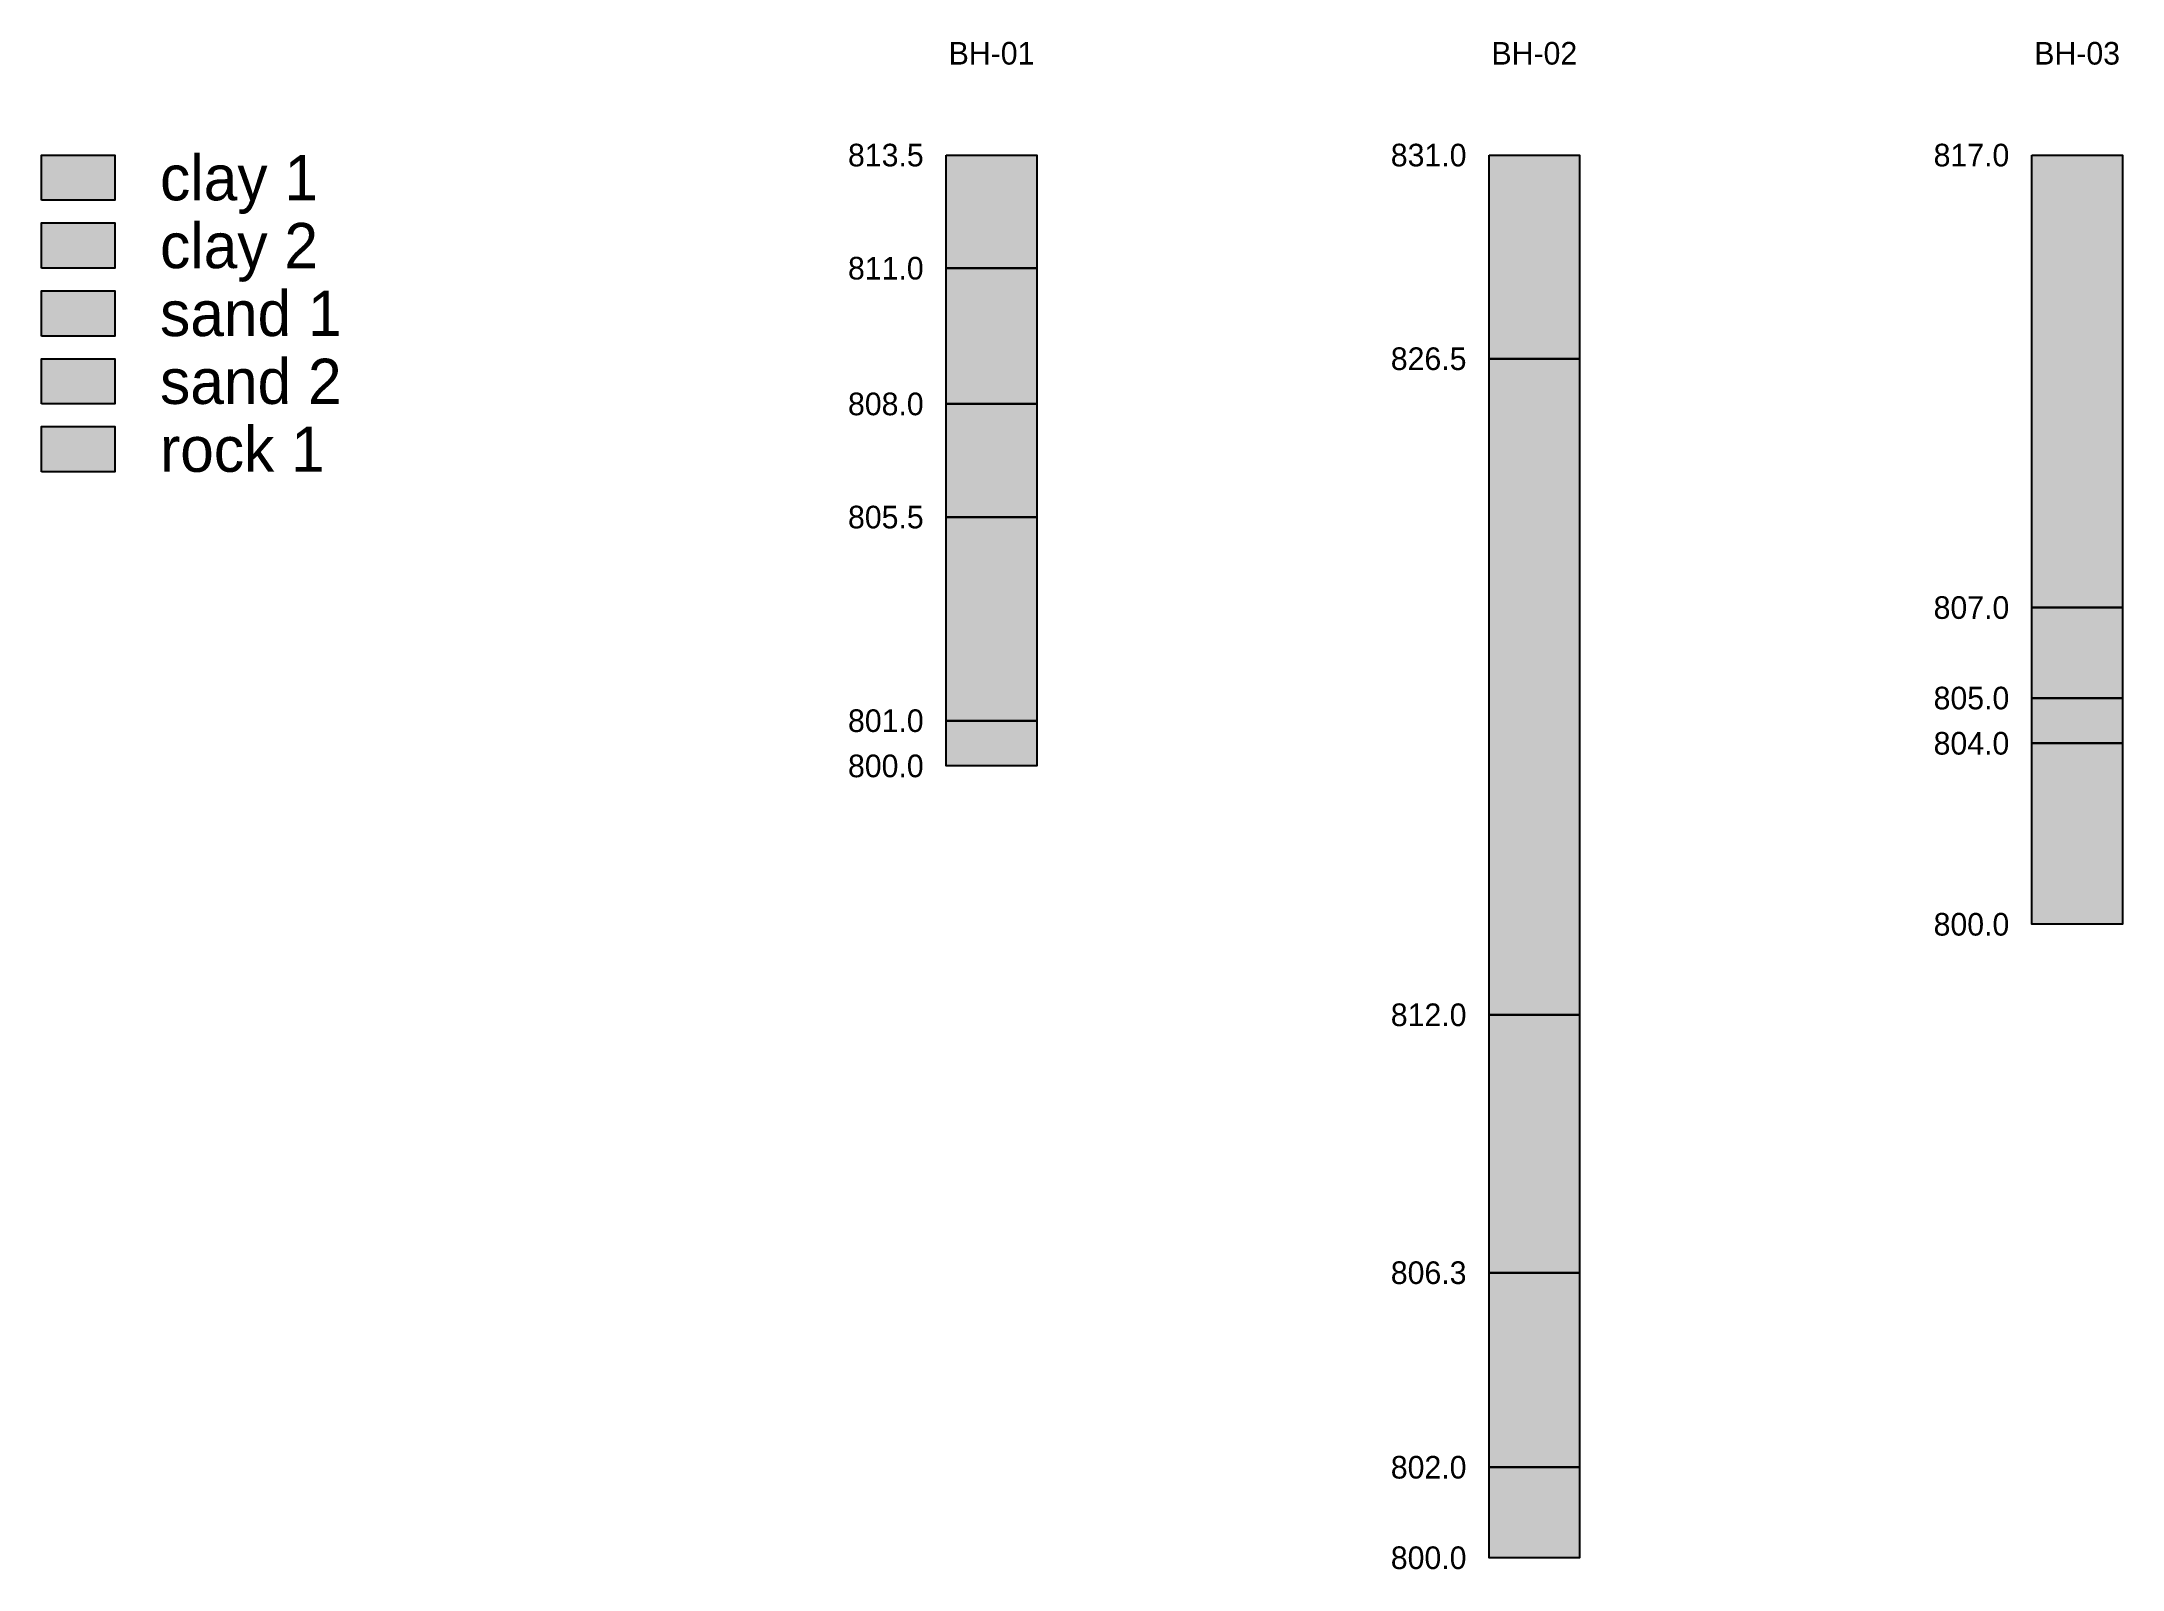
# Model space of a CAD drawing. Header units: metres. Extents: x -20 to 26, y -31.3 to 2.5.
import ezdxf
from ezdxf.enums import TextEntityAlignment as Align

# ---------------------------------------------------------------- set-up
doc = ezdxf.new("R2010")
doc.units = ezdxf.units.M
for name, color, linetype, true_color in [('borehole_boxes', 7, 'Continuous', 0xffffff), ('borehole_text', 7, 'Continuous', 0xffffff), ('clay 1', 7, 'Continuous', 0xfbb4ae), ('clay 2', 7, 'Continuous', 0xccebc5), ('dimension_text', 7, 'Continuous', 0xffffff), ('legend_boxes', 7, 'Continuous', 0xffffff), ('legend_text', 7, 'Continuous', 0xffffff), ('rock 1', 7, 'Continuous', 0xf2f2f2), ('sand 1', 7, 'Continuous', 0xfed9a6), ('sand 2', 7, 'Continuous', 0xe5d8bd)]:
    doc.layers.add(name, color=color, linetype=linetype, true_color=true_color)

msp = doc.modelspace()

# ---------------------------------------------------------------- hatches: boundary and pattern name
at = {"layer": 'clay 1'}
for points in [[(-20, -1), (-20, 0), (-18.382, 0), (-18.382, -1), (-20, -1)], [(0, 0), (2, 0), (2, -2.5), (0, -2.5)], [(12, 0), (14, 0), (14, -4.5), (12, -4.5)], [(24, 0), (26, 0), (26, -10), (24, -10)]]:
    msp.add_hatch(color=256, dxfattribs=at).paths.add_polyline_path(points)
at = {"layer": 'clay 2'}
for points in [[(-20, -2.5), (-20, -1.5), (-18.382, -1.5), (-18.382, -2.5), (-20, -2.5)], [(0, -2.5), (2, -2.5), (2, -5.5), (0, -5.5)], [(12, -4.5), (14, -4.5), (14, -19), (12, -19)], [(24, -10), (26, -10), (26, -12), (24, -12)]]:
    msp.add_hatch(color=256, dxfattribs=at).paths.add_polyline_path(points)
at = {"layer": 'rock 1'}
for points in [[(-20, -7), (-20, -6), (-18.382, -6), (-18.382, -7), (-20, -7)], [(0, -12.5), (2, -12.5), (2, -13.5), (0, -13.5)], [(12, -29), (14, -29), (14, -31), (12, -31)]]:
    msp.add_hatch(color=256, dxfattribs=at).paths.add_polyline_path(points)
at = {"layer": 'sand 1'}
for points in [[(-20, -4), (-20, -3), (-18.382, -3), (-18.382, -4), (-20, -4)], [(0, -5.5), (2, -5.5), (2, -8), (0, -8)], [(24, -12), (26, -12), (26, -13), (24, -13)], [(12, -19), (14, -19), (14, -24.7), (12, -24.7)]]:
    msp.add_hatch(color=256, dxfattribs=at).paths.add_polyline_path(points)
at = {"layer": 'sand 2'}
for points in [[(-20, -5.5), (-20, -4.5), (-18.382, -4.5), (-18.382, -5.5), (-20, -5.5)], [(0, -8), (2, -8), (2, -12.5), (0, -12.5)], [(24, -13), (26, -13), (26, -17), (24, -17)], [(12, -24.7), (14, -24.7), (14, -29), (12, -29)]]:
    msp.add_hatch(color=256, dxfattribs=at).paths.add_polyline_path(points)

# ---------------------------------------------------------------- linework, layer by layer
at = {"layer": 'borehole_boxes'}
for points in [[(0, 0), (2, 0), (2, -2.5), (0, -2.5)], [(12, 0), (14, 0), (14, -4.5), (12, -4.5)], [(24, 0), (26, 0), (26, -10), (24, -10)], [(0, -2.5), (2, -2.5), (2, -5.5), (0, -5.5)], [(12, -4.5), (14, -4.5), (14, -19), (12, -19)], [(0, -5.5), (2, -5.5), (2, -8), (0, -8)], [(0, -8), (2, -8), (2, -12.5), (0, -12.5)], [(24, -10), (26, -10), (26, -12), (24, -12)], [(24, -12), (26, -12), (26, -13), (24, -13)], [(0, -12.5), (2, -12.5), (2, -13.5), (0, -13.5)], [(24, -13), (26, -13), (26, -17), (24, -17)], [(12, -19), (14, -19), (14, -24.7), (12, -24.7)], [(12, -24.7), (14, -24.7), (14, -29), (12, -29)], [(12, -29), (14, -29), (14, -31), (12, -31)]]:
    msp.add_lwpolyline(points, close=True, dxfattribs=at)
at = {"layer": 'legend_boxes'}
for points in [[(-20, -1), (-20, 0), (-18.382, 0), (-18.382, -1), (-20, -1)], [(-20, -2.5), (-20, -1.5), (-18.382, -1.5), (-18.382, -2.5), (-20, -2.5)], [(-20, -4), (-20, -3), (-18.382, -3), (-18.382, -4), (-20, -4)], [(-20, -5.5), (-20, -4.5), (-18.382, -4.5), (-18.382, -5.5), (-20, -5.5)], [(-20, -7), (-20, -6), (-18.382, -6), (-18.382, -7), (-20, -7)]]:
    msp.add_lwpolyline(points, close=True, dxfattribs=at)

# ---------------------------------------------------------------- texts
at = {"layer": 'borehole_text'}
for s, p in [('BH-01', (1, 2)), ('BH-02', (13, 2)), ('BH-03', (25, 2))]:
    msp.add_text(s, height=0.5, dxfattribs=at).set_placement(p, align=Align.CENTER)
at = {"layer": 'dimension_text'}
for s, p in [('813.5', (-0.5, 0)), ('831.0', (11.5, 0)), ('817.0', (23.5, 0)), ('811.0', (-0.5, -2.5)), ('826.5', (11.5, -4.5)), ('808.0', (-0.5, -5.5)), ('805.5', (-0.5, -8)), ('807.0', (23.5, -10)), ('805.0', (23.5, -12)), ('801.0', (-0.5, -12.5)), ('804.0', (23.5, -13)), ('800.0', (-0.5, -13.5)), ('800.0', (23.5, -17)), ('812.0', (11.5, -19)), ('806.3', (11.5, -24.7)), ('802.0', (11.5, -29)), ('800.0', (11.5, -31))]:
    msp.add_text(s, height=0.5, dxfattribs=at).set_placement(p, align=Align.MIDDLE_RIGHT)
at = {"layer": 'legend_text'}
for s, p in [('clay 1', (-17.382, -1)), ('clay 2', (-17.382, -2.5)), ('sand 1', (-17.382, -4)), ('sand 2', (-17.382, -5.5)), ('rock 1', (-17.382, -7))]:
    msp.add_text(s, height=1, dxfattribs=at).set_placement(p)

doc.saveas('drawing.dxf')
